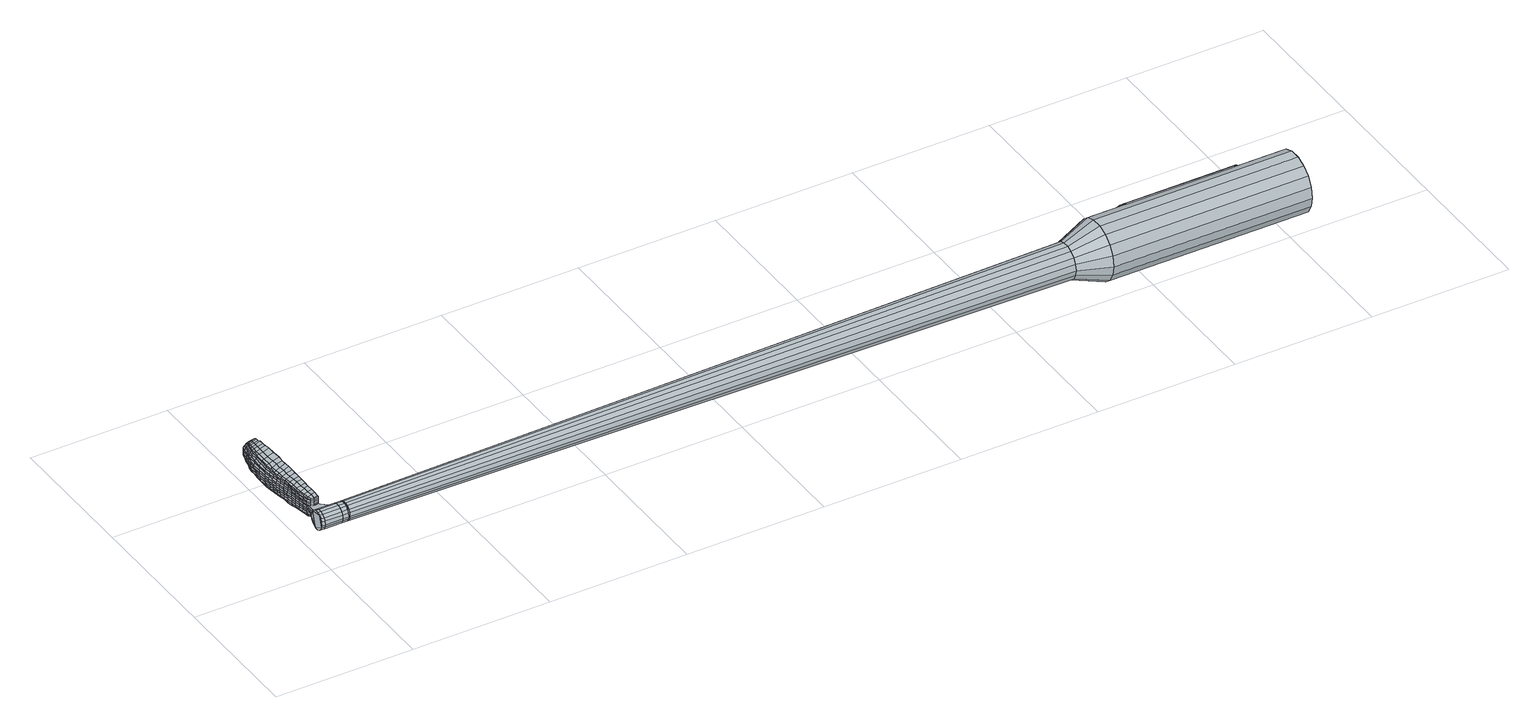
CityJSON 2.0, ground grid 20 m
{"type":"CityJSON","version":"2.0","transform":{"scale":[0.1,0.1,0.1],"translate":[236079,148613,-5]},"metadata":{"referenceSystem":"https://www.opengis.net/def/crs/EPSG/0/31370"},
"CityObjects":{
"object1":{"type":"GenericCityObject","attributes":{"cluster":149,"mean_distance_to_centroid":0.282,"new_centroid_x":236222.25,"new_centroid_y":148617.76,"mean_distance_to_camera":9.31,"H1":17.75,"H2":18.12,"Z_final":111.62,"cluster2":-1,"proj_x":236223.4,"proj_y":148623.99,"id_line":53266,"bearing_l":93.91,"distance":6.33,"orientation":"right","G_obj":93.91},"geometry":[{"type":"MultiSurface","lod":"2","boundaries":[[[0,1,2,3]],[[1,4,5,2]],[[4,6,7,5]],[[6,8,9,7]],[[8,10,11,9]],[[10,12,13,11]],[[12,14,15,13]],[[14,16,17,15]],[[16,18,19,17]],[[18,20,21,19]],[[20,22,23,21]],[[22,24,25,23]],[[24,26,27,25]],[[26,28,29,27]],[[28,30,31,29]],[[30,32,33,31]],[[32,34,35,33]],[[34,0,3,35]],[[36,37,38,39]],[[38,40,41,42]],[[41,43,42]],[[42,44,45,46]],[[45,47,46]],[[46,48,49,50]],[[49,51,50]],[[42,46,50,38]],[[50,52,39,38]],[[53,36,39]],[[2,5,7,35]],[[7,9,11,15]],[[11,13,15]],[[15,17,19,23]],[[19,21,23]],[[23,25,27,31]],[[27,29,31]],[[15,23,31,7]],[[31,33,35,7]],[[3,2,35]],[[1,0,54,55]],[[0,34,56,54]],[[34,32,57,56]],[[32,30,58,57]],[[30,28,59,58]],[[28,26,60,59]],[[26,24,61,60]],[[24,22,62,61]],[[22,20,63,62]],[[20,18,64,63]],[[18,16,65,64]],[[16,14,66,65]],[[14,12,67,66]],[[12,10,68,67]],[[10,8,69,68]],[[8,6,70,69]],[[6,4,71,70]],[[4,1,55,71]],[[55,54,72,73]],[[54,56,74,72]],[[56,57,75,74]],[[57,58,76,75]],[[58,59,77,76]],[[59,60,78,77]],[[60,61,79,78]],[[61,62,80,79]],[[62,63,81,80]],[[63,64,82,81]],[[64,65,83,82]],[[65,66,84,83]],[[66,67,85,84]],[[67,68,86,85]],[[68,69,87,86]],[[69,70,88,87]],[[70,71,89,88]],[[71,55,73,89]],[[90,91,92,93]],[[94,95,91,90]],[[96,97,95,94]],[[76,98,97,96]],[[99,100,98,76]],[[101,102,100,99]],[[79,103,102,101]],[[80,104,103,79]],[[81,105,104,80]],[[82,106,105,81]],[[83,107,106,82]],[[84,108,107,83]],[[109,110,108,84]],[[111,112,110,109]],[[113,114,112,111]],[[115,116,114,113]],[[117,118,116,115]],[[93,92,118,117]],[[119,120,121,122]],[[123,119,122,124]],[[125,123,124,126]],[[127,125,126,128]],[[129,127,128,130]],[[131,129,130,132]],[[133,131,132,134]],[[135,133,134,136]],[[137,135,136,138]],[[139,137,138,140]],[[141,139,140,142]],[[143,141,142,144]],[[145,143,144,146]],[[147,145,146,148]],[[149,147,148,150]],[[151,149,150,152]],[[73,72,90,93]],[[72,74,94,90]],[[74,75,96,94]],[[75,76,96]],[[77,99,76]],[[77,78,101,99]],[[78,79,101]],[[85,109,84]],[[85,86,111,109]],[[86,87,113,111]],[[87,88,115,113]],[[88,89,117,115]],[[89,73,93,117]],[[153,154,92,91]],[[154,155,118,92]],[[155,156,116,118]],[[156,157,114,116]],[[157,158,112,114]],[[158,159,110,112]],[[159,108,110]],[[160,102,103]],[[160,161,100,102]],[[161,98,100]],[[162,97,98]],[[162,163,95,97]],[[163,153,91,95]],[[39,52,151,164]],[[154,153,165,152]],[[53,39,164,120]],[[153,163,121,165]],[[36,53,120,119]],[[163,162,122,121]],[[37,36,119,123]],[[162,98,124,122]],[[38,37,123,125]],[[98,161,126,124]],[[40,38,125,127]],[[161,160,128,126]],[[41,40,127,129]],[[160,103,130,128]],[[43,41,129,131]],[[103,104,132,130]],[[42,43,131,133]],[[104,105,134,132]],[[44,42,133,135]],[[105,106,136,134]],[[45,44,135,137]],[[106,107,138,136]],[[47,45,137,139]],[[107,108,140,138]],[[46,47,139,141]],[[108,159,142,140]],[[48,46,141,143]],[[159,158,144,142]],[[49,48,143,145]],[[158,157,146,144]],[[51,49,145,147]],[[157,156,148,146]],[[50,51,147,149]],[[156,155,150,148]],[[52,50,149,151]],[[155,154,152,150]],[[151,152,166,167]],[[152,165,168,166]],[[165,121,169,168]],[[121,120,170,169]],[[120,164,171,170]],[[164,151,167,171]],[[172,173,174,175]],[[176,172,175,177]],[[172,176,178,179]],[[173,172,179,180]],[[181,182,183,184]],[[185,181,184,186]],[[181,185,187,188]],[[182,181,188,189]],[[190,191,192,193]],[[194,190,193,195]],[[190,194,196,197]],[[191,190,197,198]],[[199,200,201,202]],[[203,199,202,204]],[[199,203,205,206]],[[200,199,206,207]],[[208,209,210,211]],[[212,208,211,213]],[[208,212,214,215]],[[209,208,215,216]],[[217,218,219,220]],[[221,217,220,222]],[[217,221,223,224]],[[218,217,224,225]],[[226,227,228,229]],[[218,226,229,219]],[[226,218,225,230]],[[227,226,230,231]],[[232,233,234,235]],[[227,232,235,228]],[[232,227,231,236]],[[233,232,236,237]],[[238,176,177,239]],[[233,238,239,234]],[[238,233,237,240]],[[176,238,240,178]],[[241,242,243,244]],[[245,241,244,246]],[[241,245,247,248]],[[242,241,248,249]],[[250,251,252,253]],[[242,250,253,243]],[[250,242,249,254]],[[251,250,254,255]],[[256,257,258,259]],[[251,256,259,252]],[[256,251,255,260]],[[257,256,260,261]],[[262,263,264,265]],[[257,262,265,258]],[[262,257,261,266]],[[263,262,266,267]],[[268,173,180,269]],[[263,268,269,264]],[[268,263,267,270]],[[173,268,270,174]],[[271,272,273,274]],[[275,271,274,276]],[[271,275,277,278]],[[272,271,278,279]],[[280,281,282,283]],[[272,280,283,273]],[[280,272,279,284]],[[281,280,284,285]],[[286,287,288,289]],[[281,286,289,282]],[[286,281,285,290]],[[287,286,290,291]],[[292,185,186,293]],[[287,292,293,288]],[[292,287,291,294]],[[185,292,294,187]],[[295,296,297,298]],[[299,295,298,300]],[[295,299,301,302]],[[296,295,302,303]],[[304,305,306,307]],[[296,304,307,297]],[[304,296,303,308]],[[305,304,308,309]],[[310,311,312,313]],[[305,310,313,306]],[[310,305,309,314]],[[311,310,314,315]],[[316,317,318,319]],[[311,316,319,312]],[[316,311,315,320]],[[317,316,320,321]],[[322,182,189,323]],[[317,322,323,318]],[[322,317,321,324]],[[182,322,324,183]],[[325,211,210,326]],[[327,325,326,328]],[[325,327,329,330]],[[211,325,330,213]],[[331,327,328,332]],[[333,331,332,334]],[[331,333,335,336]],[[327,331,336,329]],[[337,333,334,338]],[[339,337,338,340]],[[337,339,341,342]],[[333,337,342,335]],[[343,339,340,344]],[[345,343,344,346]],[[343,345,347,348]],[[339,343,348,341]],[[349,345,346,350]],[[200,349,350,201]],[[349,200,207,351]],[[345,349,351,347]],[[352,353,198,197]],[[354,352,197,196]],[[352,354,355,356]],[[353,352,356,357]],[[358,359,357,356]],[[360,358,356,355]],[[358,360,361,362]],[[359,358,362,363]],[[364,365,363,362]],[[366,364,362,361]],[[364,366,367,368]],[[365,364,368,369]],[[370,371,369,368]],[[372,370,368,367]],[[370,372,205,203]],[[371,370,203,204]],[[373,374,375,376]],[[275,373,376,277]],[[373,275,276,377]],[[374,373,377,378]],[[379,194,195,380]],[[374,379,380,375]],[[379,374,378,381]],[[194,379,381,196]],[[382,383,384,385]],[[221,382,385,223]],[[382,221,222,386]],[[383,382,386,387]],[[388,389,390,391]],[[383,388,391,384]],[[388,383,387,392]],[[389,388,392,393]],[[394,191,198,395]],[[389,394,395,390]],[[394,389,393,396]],[[191,394,396,192]],[[397,398,399,400]],[[179,397,400,180]],[[397,179,178,401]],[[398,397,401,402]],[[403,404,405,406]],[[398,403,406,399]],[[403,398,402,407]],[[404,403,407,408]],[[409,202,201,410]],[[404,409,410,405]],[[409,404,408,411]],[[202,409,411,204]],[[412,413,414,415]],[[184,412,415,186]],[[412,184,183,416]],[[413,412,416,417]],[[418,206,205,419]],[[413,418,419,414]],[[418,413,417,420]],[[206,418,420,207]],[[421,422,423,424]],[[299,421,424,301]],[[421,299,300,425]],[[422,421,425,426]],[[427,212,213,428]],[[422,427,428,423]],[[427,422,426,429]],[[212,427,429,214]],[[430,431,432,433]],[[245,430,433,247]],[[430,245,246,434]],[[431,430,434,435]],[[436,437,438,439]],[[431,436,439,432]],[[436,431,435,440]],[[437,436,440,441]],[[442,209,216,443]],[[437,442,443,438]],[[442,437,441,444]],[[209,442,444,210]],[[445,446,435,434]],[[244,445,434,246]],[[445,244,243,447]],[[446,445,447,448]],[[449,450,441,440]],[[446,449,440,435]],[[449,446,448,451]],[[450,449,451,452]],[[453,326,210,444]],[[450,453,444,441]],[[453,450,452,454]],[[326,453,454,328]],[[455,456,457,458]],[[302,455,458,303]],[[455,302,301,424]],[[456,455,424,423]],[[459,330,329,460]],[[456,459,460,457]],[[459,456,423,428]],[[330,459,428,213]],[[461,462,448,447]],[[253,461,447,243]],[[461,253,252,463]],[[462,461,463,464]],[[465,466,452,451]],[[462,465,451,448]],[[465,462,464,467]],[[466,465,467,468]],[[469,332,328,454]],[[466,469,454,452]],[[469,466,468,470]],[[332,469,470,334]],[[471,472,473,474]],[[308,471,474,309]],[[471,308,303,458]],[[472,471,458,457]],[[475,336,335,476]],[[472,475,476,473]],[[475,472,457,460]],[[336,475,460,329]],[[477,478,464,463]],[[259,477,463,252]],[[477,259,258,479]],[[478,477,479,480]],[[481,482,468,467]],[[478,481,467,464]],[[481,478,480,483]],[[482,481,483,484]],[[485,338,334,470]],[[482,485,470,468]],[[485,482,484,486]],[[338,485,486,340]],[[487,488,489,490]],[[314,487,490,315]],[[487,314,309,474]],[[488,487,474,473]],[[491,342,341,492]],[[488,491,492,489]],[[491,488,473,476]],[[342,491,476,335]],[[493,494,480,479]],[[265,493,479,258]],[[493,265,264,495]],[[494,493,495,496]],[[497,498,484,483]],[[494,497,483,480]],[[497,494,496,499]],[[498,497,499,500]],[[501,344,340,486]],[[498,501,486,484]],[[501,498,500,502]],[[344,501,502,346]],[[503,504,505,506]],[[320,503,506,321]],[[503,320,315,490]],[[504,503,490,489]],[[507,348,347,508]],[[504,507,508,505]],[[507,504,489,492]],[[348,507,492,341]],[[509,510,496,495]],[[269,509,495,264]],[[509,269,180,400]],[[510,509,400,399]],[[511,512,500,499]],[[510,511,499,496]],[[511,510,399,406]],[[512,511,406,405]],[[513,350,346,502]],[[512,513,502,500]],[[513,512,405,410]],[[350,513,410,201]],[[514,515,417,416]],[[324,514,416,183]],[[514,324,321,506]],[[515,514,506,505]],[[516,351,207,420]],[[515,516,420,417]],[[516,515,505,508]],[[351,516,508,347]],[[517,518,378,377]],[[274,517,377,276]],[[517,274,273,519]],[[518,517,519,520]],[[521,354,196,381]],[[518,521,381,378]],[[521,518,520,522]],[[354,521,522,355]],[[523,524,525,526]],[[224,523,526,225]],[[523,224,223,385]],[[524,523,385,384]],[[527,528,529,530]],[[524,527,530,525]],[[527,524,384,391]],[[528,527,391,390]],[[531,353,357,532]],[[528,531,532,529]],[[531,528,390,395]],[[353,531,395,198]],[[533,534,520,519]],[[283,533,519,273]],[[533,283,282,535]],[[534,533,535,536]],[[537,360,355,522]],[[534,537,522,520]],[[537,534,536,538]],[[360,537,538,361]],[[539,540,541,542]],[[230,539,542,231]],[[539,230,225,526]],[[540,539,526,525]],[[543,544,545,546]],[[540,543,546,541]],[[543,540,525,530]],[[544,543,530,529]],[[547,359,363,548]],[[544,547,548,545]],[[547,544,529,532]],[[359,547,532,357]],[[549,550,536,535]],[[289,549,535,282]],[[549,289,288,551]],[[550,549,551,552]],[[553,366,361,538]],[[550,553,538,536]],[[553,550,552,554]],[[366,553,554,367]],[[555,556,557,558]],[[236,555,558,237]],[[555,236,231,542]],[[556,555,542,541]],[[559,560,561,562]],[[556,559,562,557]],[[559,556,541,546]],[[560,559,546,545]],[[563,365,369,564]],[[560,563,564,561]],[[563,560,545,548]],[[365,563,548,363]],[[565,566,552,551]],[[293,565,551,288]],[[565,293,186,415]],[[566,565,415,414]],[[567,372,367,554]],[[566,567,554,552]],[[567,566,414,419]],[[372,567,419,205]],[[568,569,402,401]],[[240,568,401,178]],[[568,240,237,558]],[[569,568,558,557]],[[570,571,408,407]],[[569,570,407,402]],[[570,569,557,562]],[[571,570,562,561]],[[572,371,204,411]],[[571,572,411,408]],[[572,571,561,564]],[[371,572,564,369]],[[573,574,575,576]],[[576,575,577,578]],[[579,577,575,580]],[[580,575,574,581]],[[582,583,584,585]],[[585,584,586,587]],[[588,586,584,589]],[[589,584,583,590]],[[591,592,593,594]],[[594,593,595,596]],[[597,595,593,598]],[[598,593,592,599]],[[600,601,602,603]],[[603,602,604,605]],[[606,604,602,607]],[[607,602,601,608]],[[609,610,611,612]],[[612,611,613,614]],[[615,613,611,616]],[[616,611,610,617]],[[618,619,620,621]],[[621,620,622,623]],[[624,622,620,625]],[[625,620,619,626]],[[627,628,629,630]],[[630,629,619,618]],[[626,619,629,631]],[[631,629,628,632]],[[633,634,635,636]],[[636,635,628,627]],[[632,628,635,637]],[[637,635,634,638]],[[578,577,639,640]],[[640,639,634,633]],[[638,634,639,641]],[[641,639,577,579]],[[642,643,644,645]],[[645,644,646,647]],[[648,646,644,649]],[[649,644,643,650]],[[651,652,653,654]],[[654,653,643,642]],[[650,643,653,655]],[[655,653,652,656]],[[657,658,659,660]],[[660,659,652,651]],[[656,652,659,661]],[[661,659,658,662]],[[663,664,665,666]],[[666,665,658,657]],[[662,658,665,667]],[[667,665,664,668]],[[581,574,669,670]],[[670,669,664,663]],[[668,664,669,671]],[[671,669,574,573]],[[672,673,674,675]],[[675,674,676,677]],[[678,676,674,679]],[[679,674,673,680]],[[681,682,683,684]],[[684,683,673,672]],[[680,673,683,685]],[[685,683,682,686]],[[687,688,689,690]],[[690,689,682,681]],[[686,682,689,691]],[[691,689,688,692]],[[587,586,693,694]],[[694,693,688,687]],[[692,688,693,695]],[[695,693,586,588]],[[696,697,698,699]],[[699,698,700,701]],[[702,700,698,703]],[[703,698,697,704]],[[705,706,707,708]],[[708,707,697,696]],[[704,697,707,709]],[[709,707,706,710]],[[711,712,713,714]],[[714,713,706,705]],[[710,706,713,715]],[[715,713,712,716]],[[717,718,719,720]],[[720,719,712,711]],[[716,712,719,721]],[[721,719,718,722]],[[590,583,723,724]],[[724,723,718,717]],[[722,718,723,725]],[[725,723,583,582]],[[609,612,726,727]],[[727,726,728,729]],[[730,728,726,731]],[[731,726,612,614]],[[729,728,732,733]],[[733,732,734,735]],[[736,734,732,737]],[[737,732,728,730]],[[735,734,738,739]],[[739,738,740,741]],[[742,740,738,743]],[[743,738,734,736]],[[741,740,744,745]],[[745,744,746,747]],[[748,746,744,749]],[[749,744,740,742]],[[747,746,750,751]],[[751,750,601,600]],[[608,601,750,752]],[[752,750,746,748]],[[599,753,754,598]],[[598,754,755,597]],[[756,755,754,757]],[[757,754,753,758]],[[758,759,760,757]],[[757,760,761,756]],[[762,761,760,763]],[[763,760,759,764]],[[764,765,766,763]],[[763,766,767,762]],[[768,767,766,769]],[[769,766,765,770]],[[770,771,772,769]],[[769,772,773,768]],[[606,773,772,604]],[[604,772,771,605]],[[774,775,776,777]],[[777,776,676,678]],[[677,676,776,778]],[[778,776,775,779]],[[596,595,780,781]],[[781,780,775,774]],[[779,775,780,782]],[[782,780,595,597]],[[783,784,785,786]],[[786,785,622,624]],[[623,622,785,787]],[[787,785,784,788]],[[789,790,791,792]],[[792,791,784,783]],[[788,784,791,793]],[[793,791,790,794]],[[599,592,795,796]],[[796,795,790,789]],[[794,790,795,797]],[[797,795,592,591]],[[798,799,800,801]],[[801,800,580,581]],[[579,580,800,802]],[[802,800,799,803]],[[804,805,806,807]],[[807,806,799,798]],[[803,799,806,808]],[[808,806,805,809]],[[600,603,810,811]],[[811,810,805,804]],[[809,805,810,812]],[[812,810,603,605]],[[813,814,815,816]],[[816,815,585,587]],[[582,585,815,817]],[[817,815,814,818]],[[606,607,819,820]],[[820,819,814,813]],[[818,814,819,821]],[[821,819,607,608]],[[822,823,824,825]],[[825,824,700,702]],[[701,700,824,826]],[[826,824,823,827]],[[614,613,828,829]],[[829,828,823,822]],[[827,823,828,830]],[[830,828,613,615]],[[831,832,833,834]],[[834,833,646,648]],[[647,646,833,835]],[[833,832,835]],[[836,837,838,839]],[[839,838,832,831]],[[835,832,838,840]],[[840,838,837,841]],[[617,610,842,843]],[[843,842,837,836]],[[841,837,842,844]],[[844,842,610,609]],[[835,845,645,647]],[[642,645,845,846]],[[846,845,847]],[[841,848,849,840]],[[840,849,845,835]],[[847,845,849,850]],[[850,849,848,851]],[[609,727,852,844]],[[844,852,848,841]],[[851,848,852,853]],[[853,852,727,729]],[[854,855,856,857]],[[857,856,703,704]],[[702,703,856,825]],[[825,856,855,822]],[[730,731,858,859]],[[859,858,855,854]],[[822,855,858,829]],[[829,858,731,614]],[[847,860,861,846]],[[846,861,654,642]],[[651,654,861,862]],[[862,861,860,863]],[[851,864,865,850]],[[850,865,860,847]],[[863,860,865,866]],[[866,865,864,867]],[[729,733,868,853]],[[853,868,864,851]],[[867,864,868,869]],[[869,868,733,735]],[[870,871,872,873]],[[873,872,709,710]],[[704,709,872,857]],[[857,872,871,854]],[[736,737,874,875]],[[875,874,871,870]],[[854,871,874,859]],[[859,874,737,730]],[[863,876,877,862]],[[862,877,660,651]],[[657,660,877,878]],[[878,877,876,879]],[[867,880,881,866]],[[866,881,876,863]],[[879,876,881,882]],[[882,881,880,883]],[[735,739,884,869]],[[869,884,880,867]],[[883,880,884,885]],[[885,884,739,741]],[[886,887,888,889]],[[889,888,715,716]],[[710,715,888,873]],[[873,888,887,870]],[[742,743,890,891]],[[891,890,887,886]],[[870,887,890,875]],[[875,890,743,736]],[[879,892,893,878]],[[878,893,666,657]],[[663,666,893,894]],[[894,893,892,895]],[[883,896,897,882]],[[882,897,892,879]],[[895,892,897,898]],[[898,897,896,899]],[[741,745,900,885]],[[885,900,896,883]],[[899,896,900,901]],[[901,900,745,747]],[[902,903,904,905]],[[905,904,721,722]],[[716,721,904,889]],[[889,904,903,886]],[[748,749,906,907]],[[907,906,903,902]],[[886,903,906,891]],[[891,906,749,742]],[[895,908,909,894]],[[894,909,670,663]],[[581,670,909,801]],[[801,909,908,798]],[[899,910,911,898]],[[898,911,908,895]],[[798,908,911,807]],[[807,911,910,804]],[[747,751,912,901]],[[901,912,910,899]],[[804,910,912,811]],[[811,912,751,600]],[[818,913,914,817]],[[817,914,725,582]],[[722,725,914,905]],[[905,914,913,902]],[[608,752,915,821]],[[821,915,913,818]],[[902,913,915,907]],[[907,915,752,748]],[[779,916,917,778]],[[778,917,675,677]],[[672,675,917,918]],[[918,917,916,919]],[[597,755,920,782]],[[782,920,916,779]],[[919,916,920,921]],[[921,920,755,756]],[[922,923,924,925]],[[925,924,625,626]],[[624,625,924,786]],[[786,924,923,783]],[[926,927,928,929]],[[929,928,923,922]],[[783,923,928,792]],[[792,928,927,789]],[[758,753,930,931]],[[931,930,927,926]],[[789,927,930,796]],[[796,930,753,599]],[[919,932,933,918]],[[918,933,684,672]],[[681,684,933,934]],[[934,933,932,935]],[[756,761,936,921]],[[921,936,932,919]],[[935,932,936,937]],[[937,936,761,762]],[[938,939,940,941]],[[941,940,631,632]],[[626,631,940,925]],[[925,940,939,922]],[[942,943,944,945]],[[945,944,939,938]],[[922,939,944,929]],[[929,944,943,926]],[[764,759,946,947]],[[947,946,943,942]],[[926,943,946,931]],[[931,946,759,758]],[[935,948,949,934]],[[934,949,690,681]],[[687,690,949,950]],[[950,949,948,951]],[[762,767,952,937]],[[937,952,948,935]],[[951,948,952,953]],[[953,952,767,768]],[[954,955,956,957]],[[957,956,637,638]],[[632,637,956,941]],[[941,956,955,938]],[[958,959,960,961]],[[961,960,955,954]],[[938,955,960,945]],[[945,960,959,942]],[[770,765,962,963]],[[963,962,959,958]],[[942,959,962,947]],[[947,962,765,764]],[[951,964,965,950]],[[950,965,694,687]],[[587,694,965,816]],[[816,965,964,813]],[[768,773,966,953]],[[953,966,964,951]],[[813,964,966,820]],[[820,966,773,606]],[[803,967,968,802]],[[802,968,641,579]],[[638,641,968,957]],[[957,968,967,954]],[[809,969,970,808]],[[808,970,967,803]],[[954,967,970,961]],[[961,970,969,958]],[[605,771,971,812]],[[812,971,969,809]],[[958,969,971,963]],[[963,971,771,770]],[[573,576,175,174]],[[576,578,177,175]],[[588,589,188,187]],[[589,590,189,188]],[[591,594,193,192]],[[594,596,195,193]],[[615,616,215,214]],[[616,617,216,215]],[[618,621,220,219]],[[621,623,222,220]],[[627,630,229,228]],[[630,618,219,229]],[[633,636,235,234]],[[636,627,228,235]],[[578,640,239,177]],[[640,633,234,239]],[[648,649,248,247]],[[649,650,249,248]],[[650,655,254,249]],[[655,656,255,254]],[[656,661,260,255]],[[661,662,261,260]],[[662,667,266,261]],[[667,668,267,266]],[[668,671,270,267]],[[671,573,174,270]],[[678,679,278,277]],[[679,680,279,278]],[[680,685,284,279]],[[685,686,285,284]],[[686,691,290,285]],[[691,692,291,290]],[[692,695,294,291]],[[695,588,187,294]],[[696,699,298,297]],[[699,701,300,298]],[[705,708,307,306]],[[708,696,297,307]],[[711,714,313,312]],[[714,705,306,313]],[[717,720,319,318]],[[720,711,312,319]],[[590,724,323,189]],[[724,717,318,323]],[[774,777,376,375]],[[777,678,277,376]],[[596,781,380,195]],[[781,774,375,380]],[[623,787,386,222]],[[787,788,387,386]],[[788,793,392,387]],[[793,794,393,392]],[[794,797,396,393]],[[797,591,192,396]],[[701,826,425,300]],[[826,827,426,425]],[[827,830,429,426]],[[830,615,214,429]],[[831,834,433,432]],[[834,648,247,433]],[[836,839,439,438]],[[839,831,432,439]],[[617,843,443,216]],[[843,836,438,443]],[[972,973,974,975]],[[976,977,975,974]],[[978,979,980,981]],[[982,983,984,985]],[[973,986,987,974]],[[988,976,974,987]],[[989,978,981,990]],[[991,992,983,982]],[[986,993,994,987]],[[994,995,988,987]],[[996,989,990,997]],[[998,992,991,999]],[[993,1000,1001,994]],[[1001,1002,995,994]],[[1003,996,997,1004]],[[1005,998,999,1006]],[[1007,1008,1009,1010]],[[1011,1012,1008,1007]],[[1011,1013,1014,1012]],[[1013,1015,1016,1014]],[[1017,1018,1019,1020]],[[1021,1022,1018,1017]],[[1023,1024,1022,1021]],[[1025,1026,1024,1023]],[[1020,1009,1008,1017]],[[1017,1008,1012,1021]],[[1012,1014,1023,1021]],[[1014,1016,1025,1023]],[[981,980,977,976]],[[990,981,976,988]],[[995,997,990,988]],[[1002,1004,997,995]],[[982,985,979,978]],[[991,982,978,989]],[[999,991,989,996]],[[1006,999,996,1003]],[[983,1007,1010,984]],[[992,1011,1007,983]],[[1013,1011,992,998]],[[1015,1013,998,1005]],[[1027,1028,1029,1030]],[[1029,1031,1032,1033]],[[1029,1033,1034,1035]],[[1029,1035,1030]],[[1036,1027,1030,1037]],[[1038,1037,1030,1039]],[[1040,1039,1030]],[[1041,1029,1028,1042]],[[1043,1041,1042,1044]],[[1045,1043,1044,1046]],[[1047,1045,1046,1048]],[[1049,1047,1048,1050]],[[1050,1051,1052,1053]],[[1050,1053,1054,1055]],[[1050,1055,1056,1057]],[[1056,1058,1059,1060]],[[1056,1060,1061,1062]],[[1056,1062,1057]],[[1050,1057,1049]],[[1063,1064,1028,1027]],[[1065,1066,1031,1029]],[[1067,1068,1040,1030]],[[1064,1069,1042,1028]],[[1070,1065,1029,1041]],[[1069,1071,1044,1042]],[[1072,1070,1041,1043]],[[1071,1073,1046,1044]],[[1074,1072,1043,1045]],[[1073,1075,1048,1046]],[[1076,1074,1045,1047]],[[1075,1077,1050,1048]],[[1078,1076,1047,1049]],[[1077,1079,1051,1050]],[[1080,1081,1058,1056]],[[1082,1078,1049,1057]],[[1052,1051,1079,1083]],[[1053,1052,1083,1084]],[[1054,1053,1084,1085]],[[1055,1054,1085,1086]],[[1056,1055,1086,1080]],[[1087,1063,1027,1036]],[[1088,1087,1036,1037]],[[1089,1088,1037,1038]],[[1090,1089,1038,1039]],[[1068,1090,1039,1040]],[[1032,1031,1066,1091]],[[1059,1058,1081,1092]],[[1033,1032,1091,1093]],[[1034,1033,1093,1094]],[[1035,1034,1094,1095]],[[1030,1035,1095,1067]],[[1060,1059,1092,1096]],[[1061,1060,1096,1097]],[[1062,1061,1097,1098]],[[1057,1062,1098,1082]]]}]}
},
"vertices":[
[1148,92,48],[1148,89,63],[1437,89,63],[1437,92,48],[1148,82,76],[1437,82,76],[1148,71,85],[1437,71,85],[1148,57,90],[1437,57,90],[1148,42,90],[1437,42,90],[1148,28,85],[1437,28,85],[1148,17,76],[1437,17,76],[1148,10,63],[1437,10,63],[1148,7,48],[1437,7,48],[1148,10,34],[1437,10,34],[1148,17,21],[1437,17,21],[1148,28,12],[1437,28,12],[1148,42,7],[1437,42,7],[1148,57,7],[1437,57,7],[1148,71,12],[1437,71,12],[1148,82,21],[1437,82,21],[1148,89,34],[1437,89,34],[9,60,40],[9,56,37],[9,52,35],[9,63,48],[9,47,35],[9,43,37],[9,37,44],[9,39,40],[9,36,48],[9,37,53],[9,43,60],[9,39,57],[9,47,62],[9,52,62],[9,60,57],[9,56,60],[9,62,53],[9,62,44],[1103,75,48],[1103,73,57],[1103,73,40],[1103,69,32],[1103,62,26],[1103,54,24],[1103,45,24],[1103,37,26],[1103,30,32],[1103,26,40],[1103,24,48],[1103,26,57],[1103,30,64],[1103,37,70],[1103,45,73],[1103,54,73],[1103,62,70],[1103,69,64],[50,63,48],[50,62,53],[50,62,44],[50,60,40],[50,56,37],[50,52,35],[50,47,35],[50,43,37],[50,39,40],[50,37,44],[50,36,48],[50,37,53],[50,39,57],[50,43,60],[50,47,62],[50,52,62],[50,56,60],[50,60,57],[50,62,48],[48,62,48],[48,61,53],[50,61,53],[50,61,44],[48,61,44],[50,59,40],[48,59,40],[48,56,37],[50,52,36],[48,52,36],[50,47,36],[48,47,36],[48,43,37],[48,39,40],[48,37,44],[48,36,48],[48,37,53],[48,39,57],[50,43,59],[48,43,59],[50,47,61],[48,47,61],[50,52,61],[48,52,61],[50,56,59],[48,56,59],[50,59,57],[48,59,57],[14,60,40],[14,62,44],[39,62,44],[39,60,40],[14,56,37],[39,56,37],[14,52,35],[39,52,35],[14,47,35],[39,47,35],[14,43,37],[39,43,37],[14,39,40],[39,39,40],[14,37,44],[39,37,44],[14,36,48],[39,36,48],[14,37,53],[39,37,53],[14,39,57],[39,39,57],[14,43,60],[39,43,60],[14,47,62],[39,47,62],[14,52,62],[39,52,62],[14,56,60],[39,56,60],[14,60,57],[39,60,57],[14,62,53],[39,62,53],[48,63,48],[48,62,53],[48,60,57],[48,56,60],[48,52,62],[48,47,62],[48,43,60],[48,47,35],[48,52,35],[48,60,40],[48,62,44],[14,63,48],[39,63,48],[20,81,52],[14,81,52],[20,81,48],[20,81,45],[14,81,45],[14,81,48],[14,156,68],[14,148,68],[23,150,69],[23,157,69],[14,164,68],[23,165,70],[7,163,67],[7,155,66],[8,147,66],[14,156,29],[14,149,30],[8,148,31],[7,155,31],[14,164,29],[7,164,31],[23,166,28],[23,157,28],[23,150,28],[13,229,47],[13,229,51],[20,230,51],[20,230,47],[13,228,43],[20,229,43],[8,227,43],[8,228,47],[8,227,51],[2,155,47],[3,148,47],[3,148,50],[2,155,50],[2,164,47],[2,164,50],[2,164,43],[3,155,43],[4,148,43],[20,74,47],[20,74,50],[16,76,50],[16,76,47],[20,74,44],[16,76,44],[26,75,44],[26,75,47],[26,75,50],[14,215,66],[14,211,67],[20,212,68],[20,216,68],[14,217,66],[20,218,67],[11,217,65],[9,215,65],[9,211,66],[14,207,67],[13,201,68],[21,202,69],[21,208,69],[8,206,66],[8,201,67],[13,195,68],[13,187,68],[22,189,70],[21,196,70],[7,194,67],[7,187,67],[13,176,68],[22,177,70],[7,175,67],[20,82,64],[19,89,64],[14,89,63],[15,81,63],[20,76,63],[17,77,62],[26,77,64],[26,83,65],[26,90,65],[19,97,65],[18,104,65],[12,104,64],[13,96,63],[25,98,66],[25,105,66],[17,112,66],[17,119,66],[11,118,65],[12,111,64],[25,113,67],[25,120,67],[16,127,66],[15,134,67],[9,133,65],[10,126,65],[24,128,68],[24,135,68],[15,141,67],[8,140,66],[24,143,69],[14,216,31],[14,212,30],[9,212,32],[9,215,32],[14,218,31],[11,217,32],[20,219,30],[20,217,29],[20,213,29],[14,207,30],[13,202,29],[8,201,31],[8,207,31],[21,208,28],[21,203,28],[13,196,29],[13,188,29],[7,187,30],[7,195,30],[21,197,28],[22,189,27],[13,176,29],[7,175,30],[22,178,27],[20,82,33],[19,90,33],[26,91,32],[26,83,32],[20,76,34],[26,77,33],[17,77,35],[15,81,34],[14,89,34],[19,97,32],[18,105,32],[25,106,31],[25,98,31],[13,96,34],[12,104,33],[17,112,32],[17,119,31],[25,121,30],[25,113,30],[12,111,33],[11,119,33],[16,127,31],[15,134,30],[24,135,29],[24,128,29],[10,126,32],[9,133,32],[15,141,30],[24,143,28],[8,141,31],[13,81,47],[13,81,50],[12,88,47],[12,88,50],[12,88,44],[13,81,44],[11,96,47],[11,96,50],[10,103,47],[10,103,50],[10,103,44],[11,96,44],[9,111,47],[9,111,50],[7,118,47],[7,118,50],[8,118,44],[9,111,44],[6,126,47],[6,126,50],[5,133,47],[5,133,50],[5,133,44],[6,126,44],[4,140,47],[4,140,50],[4,140,43],[6,225,47],[6,225,51],[6,224,43],[5,219,43],[5,220,47],[5,220,51],[4,214,47],[4,214,51],[4,213,43],[3,206,43],[3,206,47],[3,206,51],[2,199,47],[2,199,51],[2,199,43],[2,190,43],[1,190,47],[1,190,50],[1,177,47],[1,177,50],[2,177,43],[14,220,32],[14,222,34],[20,223,34],[20,221,31],[10,219,33],[9,221,35],[14,225,38],[20,226,38],[9,224,39],[14,219,65],[14,222,63],[10,220,63],[10,218,64],[20,220,66],[20,222,64],[14,224,61],[14,227,58],[9,225,57],[9,223,60],[20,225,61],[20,228,58],[13,228,54],[8,227,54],[20,229,54],[5,154,65],[4,155,63],[5,147,63],[5,147,64],[4,163,65],[4,163,63],[4,155,60],[3,155,57],[4,148,57],[4,147,60],[3,164,60],[2,164,57],[3,155,54],[3,148,53],[2,164,54],[5,155,32],[4,155,35],[4,164,34],[4,163,32],[5,147,33],[5,148,35],[3,155,39],[3,164,39],[4,148,39],[20,74,35],[20,74,37],[16,76,38],[16,76,36],[26,75,34],[26,75,36],[20,74,40],[16,76,41],[26,75,40],[20,74,62],[20,74,60],[26,75,61],[26,75,63],[16,76,61],[16,76,60],[20,74,58],[20,74,55],[26,75,56],[26,75,58],[16,76,57],[16,76,55],[20,74,52],[26,75,53],[16,76,52],[14,81,61],[14,81,60],[13,88,62],[12,88,60],[13,81,57],[13,81,55],[12,88,58],[12,88,55],[13,81,52],[12,88,52],[14,81,36],[14,81,38],[12,89,37],[13,89,35],[13,81,41],[12,88,41],[12,96,62],[11,96,60],[11,103,62],[10,103,61],[11,96,58],[11,96,55],[10,103,58],[10,103,55],[11,96,53],[10,103,53],[12,96,35],[11,96,37],[10,103,37],[10,103,35],[11,96,40],[10,103,40],[9,111,63],[9,111,61],[9,118,63],[8,118,61],[9,111,58],[9,111,56],[8,118,59],[8,118,56],[9,111,53],[8,118,53],[9,111,34],[9,111,36],[8,118,36],[8,118,34],[9,111,40],[8,118,40],[8,125,63],[7,125,62],[7,133,64],[6,133,62],[7,126,59],[7,126,56],[6,133,59],[6,133,56],[6,126,53],[5,133,53],[8,126,34],[7,126,36],[6,133,36],[7,133,33],[7,126,40],[6,133,39],[6,140,64],[5,140,62],[5,140,60],[5,140,56],[4,140,53],[6,140,33],[5,140,35],[5,140,39],[8,216,33],[7,219,35],[7,213,33],[7,215,35],[7,221,39],[6,217,38],[8,216,64],[8,218,63],[7,214,63],[7,212,64],[7,220,60],[7,222,57],[6,218,58],[6,216,61],[6,224,54],[5,219,54],[6,208,32],[6,209,34],[5,202,32],[5,203,34],[5,211,38],[4,204,38],[6,207,65],[6,209,63],[5,202,63],[5,201,65],[5,210,61],[5,212,58],[3,205,58],[4,204,61],[4,213,54],[3,206,54],[5,195,32],[4,196,34],[4,187,32],[4,188,34],[3,198,38],[3,189,38],[5,195,65],[4,196,64],[4,187,64],[4,187,65],[3,197,61],[3,198,58],[2,189,58],[3,188,61],[2,199,54],[2,190,54],[4,175,32],[3,176,34],[3,176,38],[4,175,65],[4,175,63],[3,176,61],[2,177,57],[2,177,54],[23,150,67],[15,149,66],[14,156,66],[23,157,67],[14,164,66],[23,166,68],[7,163,65],[7,155,64],[8,148,64],[8,148,33],[15,149,32],[14,156,31],[7,155,33],[14,165,31],[7,164,33],[23,166,30],[23,157,30],[23,150,30],[20,228,50],[13,227,50],[13,227,47],[20,228,47],[14,226,44],[20,227,43],[9,225,44],[9,225,47],[9,225,50],[5,148,50],[5,148,47],[4,155,47],[4,155,50],[3,164,47],[3,164,50],[3,164,43],[4,155,44],[5,148,44],[16,78,50],[20,77,50],[20,77,47],[16,78,47],[20,77,44],[16,78,44],[26,78,44],[26,78,47],[26,77,50],[21,212,66],[14,211,65],[14,214,65],[20,215,66],[14,216,64],[20,217,65],[11,216,63],[10,214,63],[9,211,64],[21,202,67],[13,201,66],[14,206,65],[21,208,67],[9,206,64],[8,200,65],[22,189,68],[13,187,66],[13,195,66],[21,196,68],[7,194,65],[7,187,65],[13,176,66],[22,177,68],[7,175,65],[15,89,61],[19,90,62],[20,82,62],[16,82,61],[21,77,61],[17,78,60],[26,78,62],[26,83,63],[26,91,63],[13,104,62],[18,105,63],[19,97,63],[14,96,61],[26,98,64],[25,106,64],[11,119,63],[17,119,64],[17,112,64],[12,111,62],[25,113,65],[25,121,65],[9,133,63],[16,134,65],[16,127,64],[10,126,63],[24,128,66],[24,135,66],[15,141,65],[9,141,64],[24,143,67],[9,212,34],[14,212,32],[14,215,33],[10,215,34],[14,217,33],[11,217,34],[20,218,32],[20,216,31],[21,213,31],[8,201,33],[13,202,31],[14,207,32],[8,207,33],[21,208,30],[21,203,30],[7,187,32],[13,188,31],[13,196,31],[7,195,32],[21,197,30],[22,189,29],[13,176,31],[7,175,32],[22,178,29],[26,91,34],[19,90,35],[20,82,35],[26,83,34],[20,77,36],[26,78,35],[17,78,37],[16,82,36],[15,89,36],[25,106,33],[18,105,34],[19,97,34],[26,98,33],[14,97,36],[13,104,35],[25,121,32],[17,120,33],[17,112,34],[25,113,32],[12,111,35],[11,119,34],[24,136,31],[16,134,32],[16,127,33],[24,128,31],[10,126,34],[9,133,34],[15,142,32],[24,143,30],[9,141,33],[14,82,47],[14,82,50],[13,89,47],[13,89,50],[13,89,44],[14,82,44],[12,96,47],[12,96,50],[11,104,47],[11,104,50],[11,104,44],[12,96,44],[10,111,47],[10,111,50],[9,119,47],[9,119,50],[9,119,44],[10,111,44],[8,126,47],[8,126,50],[7,134,47],[7,134,50],[7,134,44],[8,126,44],[5,141,47],[5,141,50],[6,141,44],[7,223,50],[7,223,47],[7,222,44],[7,218,43],[6,219,47],[6,219,50],[5,213,50],[5,213,47],[5,212,43],[4,205,43],[4,206,47],[4,206,50],[3,199,50],[3,199,47],[3,198,43],[3,189,43],[3,190,47],[3,190,50],[3,177,50],[3,177,47],[3,177,43],[20,221,35],[14,221,36],[14,219,34],[20,220,33],[10,218,35],[10,219,36],[14,224,39],[20,224,39],[9,222,40],[10,219,61],[14,220,62],[14,218,63],[10,217,62],[20,219,64],[20,221,63],[9,223,56],[14,225,57],[14,222,59],[10,221,59],[20,223,60],[20,226,57],[14,226,54],[9,225,54],[20,227,54],[6,148,62],[5,155,62],[6,155,63],[6,148,63],[5,163,64],[5,163,62],[5,148,56],[4,155,56],[5,155,60],[5,148,59],[4,164,60],[4,164,57],[4,155,53],[5,148,53],[3,164,53],[5,164,35],[5,155,35],[5,155,34],[5,163,34],[6,148,34],[6,148,36],[5,155,39],[4,164,39],[5,148,39],[16,78,38],[20,77,37],[21,76,36],[16,77,37],[26,77,35],[26,78,36],[20,77,40],[16,78,41],[26,78,40],[26,77,61],[20,77,60],[21,76,61],[26,77,62],[16,77,60],[26,77,56],[20,77,55],[20,77,58],[26,77,58],[16,77,57],[16,77,55],[20,77,52],[26,77,53],[16,78,52],[15,82,60],[14,89,61],[14,89,60],[15,82,55],[15,82,57],[14,89,58],[14,89,55],[14,82,52],[13,89,52],[14,89,37],[15,82,38],[15,82,37],[14,89,36],[15,82,41],[14,89,41],[13,96,60],[13,96,61],[12,104,61],[12,104,60],[12,96,55],[13,96,58],[11,104,58],[11,104,55],[12,96,52],[11,104,53],[12,104,37],[13,97,37],[13,97,36],[12,104,36],[12,97,41],[11,104,40],[11,111,61],[10,111,62],[9,119,62],[10,119,61],[10,111,55],[10,111,58],[9,119,58],[9,119,56],[10,111,53],[9,119,53],[9,119,36],[11,111,37],[10,111,36],[9,119,35],[10,111,40],[9,119,40],[9,126,61],[9,126,62],[8,133,62],[8,133,61],[8,126,56],[8,126,59],[7,133,59],[7,133,56],[8,126,53],[7,133,53],[8,133,36],[8,126,36],[9,126,35],[8,133,35],[8,126,40],[7,133,40],[7,141,62],[7,140,63],[6,141,56],[6,141,59],[6,141,53],[7,141,36],[7,141,34],[6,141,40],[8,217,36],[8,216,35],[8,212,34],[8,214,36],[8,220,40],[7,216,39],[8,213,62],[8,217,61],[8,215,63],[8,212,63],[7,217,57],[8,221,57],[8,219,59],[7,215,60],[7,222,54],[6,219,54],[7,209,35],[7,207,34],[6,201,34],[6,202,35],[6,211,39],[5,204,39],[6,202,63],[7,208,62],[7,207,63],[6,201,64],[5,204,57],[6,211,57],[6,210,60],[5,203,60],[5,212,54],[4,205,54],[5,196,35],[6,195,33],[5,187,33],[5,188,35],[4,197,39],[4,189,39],[5,187,63],[5,196,63],[6,195,64],[5,187,64],[3,189,57],[4,198,57],[5,197,60],[4,188,60],[3,198,54],[3,190,54],[5,176,35],[5,175,33],[4,176,39],[5,175,63],[5,175,64],[3,177,57],[4,176,60],[3,177,54],[25,77,62],[25,77,55],[23,110,57],[23,110,64],[22,132,57],[22,132,66],[20,171,58],[20,171,67],[21,153,67],[21,153,58],[20,189,58],[19,203,57],[19,203,66],[20,189,67],[25,77,49],[23,110,49],[22,132,49],[20,171,49],[21,153,49],[20,189,49],[19,203,49],[25,77,42],[23,110,41],[22,132,40],[20,171,39],[21,153,39],[19,203,40],[20,189,39],[25,77,35],[23,110,33],[22,132,31],[20,171,30],[21,153,30],[19,203,31],[20,189,30],[18,216,57],[18,221,56],[18,221,63],[18,216,65],[18,216,49],[18,221,49],[18,216,40],[18,221,42],[18,216,32],[18,221,34],[18,226,53],[18,229,50],[18,229,51],[18,226,57],[18,226,49],[18,229,49],[18,226,44],[18,229,48],[18,226,40],[18,229,46],[1198,68,9],[1198,72,11],[1368,72,11],[1362,59,6],[1368,68,9],[1368,65,8],[1367,62,7],[1366,60,6],[1364,59,6],[1198,65,8],[1199,62,7],[1200,60,6],[1202,59,6],[1204,59,6],[1368,83,21],[1198,83,21],[1368,90,34],[1198,90,34],[1368,93,48],[1198,93,48],[1368,90,63],[1198,90,63],[1368,83,76],[1198,83,76],[1198,80,79],[1198,77,82],[1199,75,83],[1200,73,85],[1202,73,86],[1204,72,86],[1368,80,79],[1362,72,86],[1364,73,86],[1366,73,85],[1367,75,83],[1368,77,82],[1198,67,12],[1198,71,14],[1368,71,14],[1368,67,12],[1362,58,9],[1204,58,9],[1198,81,23],[1368,81,23],[1198,88,35],[1368,88,35],[1198,90,48],[1368,90,48],[1198,88,62],[1368,88,62],[1198,81,74],[1368,81,74],[1198,78,77],[1204,70,84],[1362,70,84],[1368,78,77],[1198,75,79],[1199,73,81],[1200,72,83],[1202,71,83],[1198,64,11],[1199,61,10],[1200,59,9],[1202,58,9],[1368,64,11],[1364,71,83],[1367,61,10],[1366,59,9],[1364,58,9],[1366,72,83],[1367,73,81],[1368,75,79]
]}
